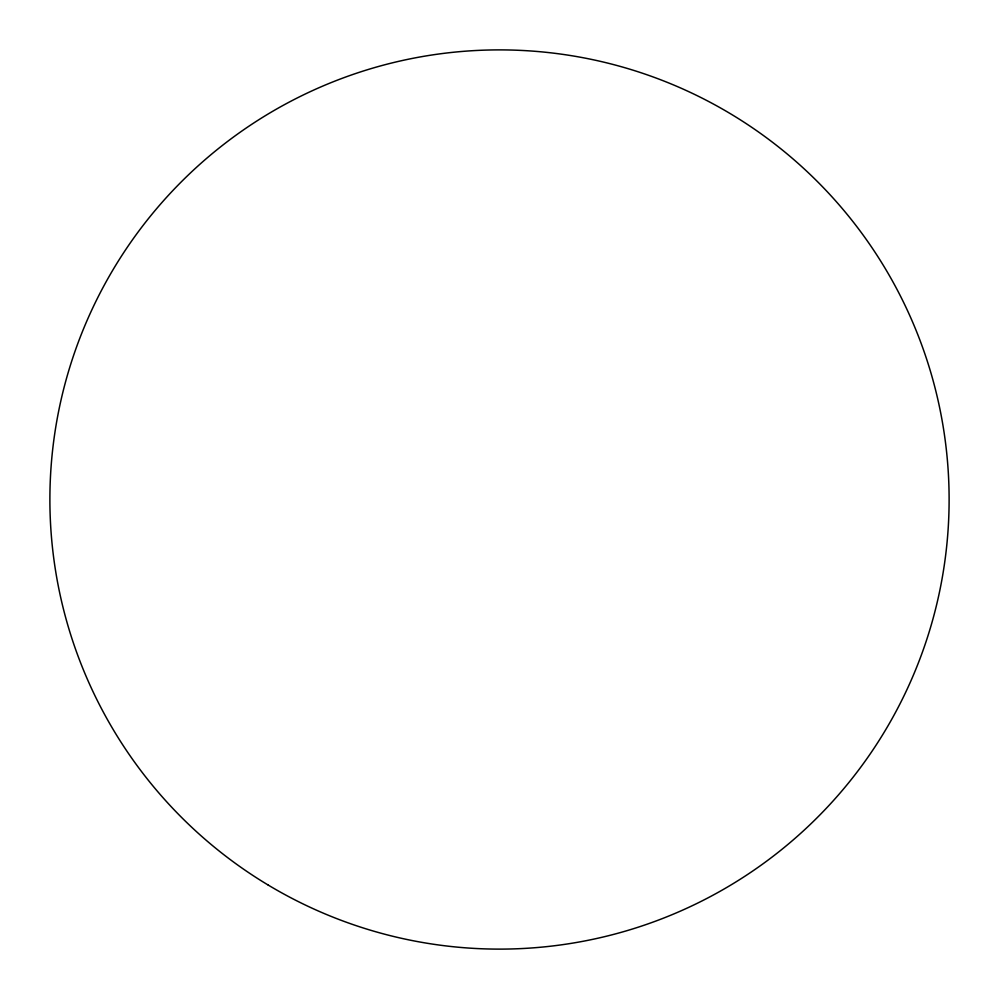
<?xml version="1.0" encoding="UTF-8"?>
<svg xmlns="http://www.w3.org/2000/svg" width="999" height="999" viewBox="0 0 999 999"><rect width="100%" height="100%" fill="white"/><g stroke="black" fill="none" stroke-linecap="round" stroke-linejoin="round"><path stroke-width="1.5" d="M268.232 885.077A449.612 449.612 0 0 0 949.05 506.993A449.612 449.612 0 0 0 281.219 106.431A449.612 449.612 0 0 0 268.232 885.077"/></g></svg>
